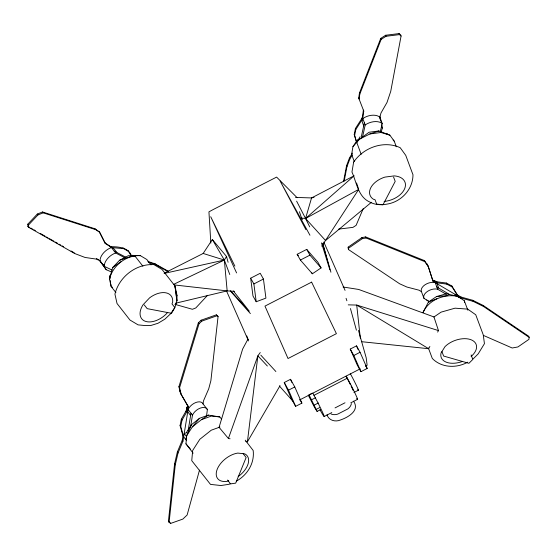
<?xml version="1.0" encoding="UTF-8"?>
<svg xmlns="http://www.w3.org/2000/svg" width="557" height="557" viewBox="0 0 557 557"><rect width="100%" height="100%" fill="white"/><g stroke="black" fill="none" stroke-linecap="round" stroke-linejoin="round"><path stroke-width="0.84" d="M193.14 453.161L185.947 443.825L186.692 435.72L191.469 424.685L199.483 418.321L208.353 415.104L219.785 416.942L221.428 418.892M199.497 470.129L187.131 514.988L182.856 519.082L170.665 523.413L168.402 521.415L174.578 463.932L177.342 452.061L182.25 440.274L182.961 435.894L180.064 425.569L181.345 419.177L187.424 408.615L187.841 406.074L180.412 393.096L178.915 386.711L198.334 322.858L201.098 320.212L216.339 314.851L218.079 316.487L210.866 380.765L208.715 388.842L203.472 400.922L203.04 403.929L207.392 409.576L206.508 416.002M169.098 522.313L175.274 464.837L178.038 452.966L182.947 441.179L188.538 406.979L180.412 393.096M483.587 335.488L512.189 348L517.913 346.955L528.934 339.359L529.15 337.347L483.532 306.475L473.151 301.358L461.44 298.106L433.061 281.362L428.075 265.87L424.413 260.592L365.629 236.92L361.918 237.595L348.188 247.12L348.438 249.515L399.648 283.785L406.889 287.036L419.024 290.19L421.482 291.715L423.954 298.322L429.447 301.783M348.438 249.515L348.188 247.12M245.762 441.52L247.419 441.812L257.87 355.839L260.258 352.546M362.28 118.864L363.373 110.077L363.756 111.101L362.141 121.663L363.714 125.882M401.075 36.024L399.453 34.611L386.008 36.282L381.134 39.401L359.822 94.084L359.098 99.062L358.715 98.039L359.446 93.061L380.751 38.377L385.632 35.258L399.07 33.587L400.692 35L401.075 36.024L390.736 91.362L387.004 102.474L380.953 113.05L379.902 117.214L380.856 121.363M186.052 411.874L186.727 407.71A8.808 5.166 -37.6 0 1 187.772 405.886M188.162 430.554L190.995 413.245M190.522 427.101L192.471 415.167A9.1 5.34 -37.6 0 1 200.242 408.121A9.1 5.34 -37.6 0 1 207.392 409.576M361.159 154.261L356.731 142.376L357.483 139.682L352.943 146.63L351.627 154.463L354.287 161.593M343.481 181.714L346.579 165.624L349.413 158.125L352.414 153.091M344.191 181.046L346.955 166.647L349.789 159.149L352.365 154.832M356.104 140.754L354.238 134.474L355.422 128.507L362.447 117.527L365.211 124.942L362.663 136.493M356.25 140.991L354.621 135.497L355.798 129.53L362.83 118.55A12.477 7.889 -20.4 0 1 379.902 117.214M183.657 436.799L180.76 426.474L182.042 420.082L188.12 409.52A9.1 5.34 -37.6 0 1 195.89 402.481A9.1 5.34 -37.6 0 1 203.04 403.929M361.284 136.883L364.403 122.77M185.815 439.654L186.692 435.72L192.353 426.885L199.483 418.321M380.166 131.967L382.283 123.598L379.519 116.19L380.285 119.511M115.898 292.564L111.156 286.507L109.492 279.043L112.632 267.583L119.553 260.279L128.395 255.656L135.01 256.123L142.905 266.218M309.734 226.908L305.556 218.49L311.544 197.937L354.168 175.754L305.556 218.49L301.532 218.072L299.422 211.709M381.253 131.779L382.374 128.013L381.615 124.684M181.109 394.001L179.612 387.616L199.03 323.763L201.794 321.117L217.035 315.756L218.079 316.487M230.069 438.777L228.419 438.491L257.87 355.839L267.367 366.019M109.492 279.043C112.813 265.383 126.251 254.904 140.392 255.663L146.832 259.513L151.051 264.895M363.206 208.666L356.104 225.355L352.95 227.374L338.677 229.108M460.778 298.399L457.986 296.352L446.282 293.783L436.493 296.561L428.43 302.04L422.993 312.547C428.779 299.562 444.549 293.664 457.986 296.352L464.336 300.815L467.838 310.179M247.949 339.178L242.629 349.065L219.075 427.316L228.419 438.491M361.556 341.692L428.646 348.71L429.872 346.44M437.656 332.09L438.47 330.58L433.945 316.933L358.666 289.452L343.091 287.001M247.419 441.812L280.039 385.667M356.731 142.376L360.038 136.813M173.54 284.39L224.339 260.056L226.504 256.464L212.335 239.517L203.159 253.456L164.183 273.209M186.47 432.497L191.469 424.685M321.772 246.201L358.694 189.401L305.556 218.49L296.616 201.147M352.943 146.63L359.62 139.125L369.096 132.246L378.878 130.965L389.872 135.163L394.265 141.22L396.333 146.77M207.566 295.307L195.799 307.944L192.409 309.288L174.856 304.324M112.048 270.048L104.229 266.288L99.981 260.857L96.34 259.102L85.019 257.452L74.729 253.546L28.553 227.242L27.878 226.372L27.85 224.137L37.298 214.048L42.541 211.973L94.962 228.774L99.675 232.178L105.482 243.618L114.074 248.944L116.879 252.53M28.553 227.242L28.532 225L37.98 214.918L43.216 212.844L95.644 229.637L99.675 232.178M473.151 358.91L478.205 353.862L484.437 343.662L483.26 334.875L475.741 314.761L467.734 309.135L455.048 308.174L441.074 312.136L433.882 317.03M371.415 202.295L325.553 240.513L305.556 218.49M192.353 426.885L201.418 419.679L208.353 415.104M236.252 481.199C247.301 475.135 254.737 463.299 253.177 450.481L245.233 440.176M112.632 267.583L120.89 261.706M348.585 248.171L362.315 238.654L366.019 237.971L424.81 261.651L428.465 266.921M471.083 356.202L472.364 355.331A18.653 11.14 -20.5 0 0 470.24 339.464A18.653 11.14 -20.5 0 0 445.008 346.621L441.067 352.964A18.653 11.14 -20.5 0 0 462.547 361.423M312.373 273.779L321.083 267.91L317.866 262.159L306.712 249.39L297.166 254.298L300.383 260.049L312.373 273.779L311.565 272.338M467.706 362.175C456.573 368.414 441.562 367.989 432.302 358.464L428.389 348M250.664 278.187L260.216 273.278L263.44 279.029L265.919 298.127L256.199 301.734L252.975 295.983L250.664 278.187L253.888 283.938L256.199 301.734M253.888 283.938L263.44 279.029M300.383 260.049L309.936 255.141L321.083 267.91M284.251 382.52L290.51 379.303L294.771 386.955L301.887 403.136L295.628 406.352L291.374 398.701L284.251 382.52L288.512 390.172L295.628 406.352M350.249 349.072L356.501 345.862L360.073 352.282L367.188 368.462L360.936 371.672L357.364 365.253L350.249 349.072L353.82 355.491L360.936 371.672M353.82 355.491L360.073 352.282M288.512 390.172L294.771 386.955M312.352 393.096L309.003 394.816L317.121 411.407L320.47 409.687M299.673 399.933L360.233 368.825M365.601 366.067L367.133 365.281L366.193 357.782L358.478 330.398M313.967 395.331L347.338 378.189M311.642 399.745L315.666 397.677M314.322 405.05L318.346 402.989M316.327 409.318L319.683 407.599M353.932 392.497L358.402 390.199M335.042 407.912L345.02 402.788M324.223 416.476L331.812 412.577M350.771 402.843L357.594 399.334M359.62 139.125L369.869 133.952L378.878 130.965M230.73 483.58L229.15 484.256L221.004 485.53L210.504 484.395L191.747 460.66L192.68 450.439L199.824 439.285L211.256 430.199L219.959 427.045M428.43 302.04L436.848 298.733M201.418 419.679L211.458 416.037L219.785 416.942M228.704 480.754L227.089 481.339A18.653 10.938 -37.6 0 1 217.119 469.495A18.653 10.938 -37.6 0 1 237.762 453.085L244.704 453.837A18.653 10.938 -37.6 0 1 238.152 476.583M119.553 260.279L130.895 256.471M187.103 432.601L184.193 433.513L186.108 435.999M314.051 197.317L311.544 197.937L295.516 197.408M175.351 303.28L227.165 290.893L234.511 291.339M164.259 273.403L224.339 260.056L229.783 274.538M369.869 133.952L380.939 132.503L389.872 135.163M436.493 296.561L447.925 295.586M348.236 304.86L356.717 305.062L438.47 330.58M140.392 255.663L132.03 255.35L135.01 256.123M98.993 231.308L104.8 242.755L110.732 246.681C118.606 246.751 128.751 247.329 131.598 256.248M128.646 251.43L123.626 248.645L111.414 247.552A12.477 7.756 -38 0 0 99.981 260.857L106.234 269.713L110.892 271.698M174.48 284.961L227.165 290.893L224.339 260.056L212.335 239.517M458.355 297.417L457.415 294.904L451.811 285.964L446.352 283.033L434.773 281.543L432.664 280.303L428.075 265.87M457.812 295.962L452.207 287.022L446.749 284.091L435.17 282.601A9.1 5.438 -20.5 0 0 425.054 284.752A9.1 5.438 -20.5 0 0 421.482 291.715M456.19 294.18L461.05 297.048L472.754 300.3L483.135 305.417L528.753 336.289L529.15 337.347M203.159 253.456L224.339 260.056M168.597 271.433L155.083 263.837L147.946 261.463L148.628 262.333L155.765 264.707L167.775 271.461M96.389 258.587L98.568 259.639M102.78 264.443L104.145 265.097M114.213 251.137L125.938 257.271M110.732 246.681L115.661 252.982L124.712 257.717M27.878 226.372L29.368 227.221M30.858 228.071L32.341 228.92M33.831 229.763L35.321 230.612M40.536 233.585L45.006 236.133M46.496 236.983L47.986 237.825M49.469 238.675L53.938 241.223M55.428 242.072L57.663 243.346M59.153 244.196L60.643 245.045M62.133 245.888L63.623 246.737M71.066 250.984L73.301 252.258M432.74 280.241A8.808 5.257 -20.5 0 1 434.383 280.484L437.336 282.232M436.799 286.966L449.506 294.458M434.383 280.484L437.642 289.215L446.408 294.381M112.591 287.356L111.156 286.507L110.773 283.986M428.646 348.71L356.717 305.062L360.323 338.203M426.683 299.958L429.524 301.838M168.402 521.415L170.665 523.413M297.146 197.714L276.606 177.091L213.449 209.411L208.938 211.855L210.831 243.11M317.121 411.407L314.594 407.529L308.265 395.164M386.767 133.311L387.923 134.529M393.117 140.009L394.265 141.22M230.821 291.123L249.32 311.238L233.348 290.97M260.808 355.143L275.882 371.533M279.349 385.973L293.156 401.409M230.222 290.796L250.392 313.591M297.166 254.298L298.308 255.607M185.947 443.825L190.327 449.026M155.083 263.837L155.765 264.707M122.944 247.774L123.626 248.645M94.962 228.774L95.644 229.637M104.8 242.755L105.482 243.618M144.291 304.958L147.18 308.648L171.542 313.292L174.87 307.596L171.981 303.899L172.635 302.228A18.653 11.593 -38 0 0 149.617 297.835L143.086 304.728A18.653 11.593 -38 0 0 145.669 321.41A18.653 11.593 -38 0 0 167.65 312.463M106.234 269.713L99.78 260.669M42.541 211.973L43.216 212.844M74.046 252.683L74.729 253.546M37.298 214.048L37.98 214.918M27.85 224.137L28.532 225M216.339 314.851L217.035 315.756M201.098 320.212L201.794 321.117M198.334 322.858L199.03 323.763M243.172 453.67L246.131 457.513L235.702 483.128L230.528 483.901L227.569 480.057M178.915 386.711L179.612 387.616M179.605 390.903L180.301 391.808M187.841 406.074L188.538 406.979M186.727 407.71L192.471 415.167M187.751 411.79L190.619 415.515M181.345 419.177L182.042 420.082M180.064 425.569L180.76 426.474M182.961 435.894L186.532 440.524M182.25 440.274L182.947 441.179M177.342 452.061L178.038 452.966M174.578 463.932L175.274 464.837M301.532 218.072L302.451 219.549M127.964 250.559L131.341 256.067M306.712 249.39L309.936 255.141M365.601 365.608L367.188 368.462M299.951 399.661L301.887 403.136M309.957 235.242L280.136 181.06L305.904 229.658M346.273 376.205L349.956 383.077A16.188 0.724 62.8 0 1 356.71 398.422M312.909 393.353L316.585 400.218A16.188 0.724 62.8 0 1 323.916 415.473A16.188 0.724 62.8 0 1 320.7 411.073L319.99 409.75M234.873 266.149L210.72 216.722L236.586 272.93M353.514 401.158C360.261 410.606 347.819 417.485 340.404 419.999C335.453 422.234 328.581 420.431 327.022 414.763M323.812 242.051L345.068 290.371M356.501 345.862L358.193 349.712M290.51 379.303L291.861 382.387M226.56 291.039L248.513 340.947M358.715 98.039L363.756 111.101M483.135 305.417L483.532 306.475M472.754 300.3L473.151 301.358M461.05 297.048L461.44 298.106M455.083 294.354L455.626 295.809M451.811 285.964L452.207 287.022M446.352 283.033L446.749 284.091M471.131 354.934L472.809 359.432L468.91 363.317L443.623 356.055L441.938 351.558M437.057 283.715L438.686 288.08M427.003 263.809L427.4 264.867M432.664 280.303L433.061 281.362M424.413 260.592L424.81 261.651M365.629 236.92L366.019 237.971M361.918 237.595L362.315 238.654M399.07 33.587L399.453 34.611M385.632 35.258L386.008 36.282M380.751 38.377L381.134 39.401M381.998 126.989L382.374 128.013M393.569 177.049L395.192 181.394L382.972 204.837L376.671 204.085L375.049 199.74L373.406 199.246A18.653 11.788 -20.4 0 1 384.943 177.098L394.175 175.894A18.653 11.788 -20.4 0 1 404.744 188.482A18.653 11.788 -20.4 0 1 384.1 201.425M359.446 93.061L359.822 94.084M355.422 128.507L355.798 129.53M354.238 134.474L354.621 135.497M349.413 158.125L349.789 159.149M346.579 165.624L346.955 166.647M246.779 335.941L248.13 339.603M356.564 182.981L358.429 188.6M346.071 298.322L346.879 300.773M321.459 242.859L329.89 269.846L322.823 244.147M322.691 243.291L330.921 272.22M226.504 256.464L228.112 262.291M350.457 308.55L356.403 330.169M109.485 275.604L110.001 278.96M110.258 280.637L110.516 282.315M464.336 300.815L464.545 302.36M350.283 373.608A11.613 0.522 62.8 0 1 356.731 386.189A11.613 0.522 62.8 0 1 357.768 389.545M346.148 376.518A11.613 0.522 62.8 0 1 350.416 384.692M351.133 386.14A11.613 0.522 62.8 0 1 353.138 390.408M351.404 403.574A8.877 6.976 -23.9 0 1 347.763 408.97L337.786 414.095A8.877 6.976 -23.9 0 1 331.088 414.011M423.954 298.322A9.1 5.438 -20.5 0 1 427.518 291.367A9.1 5.438 -20.5 0 1 437.642 289.215M361.82 118.509A8.968 5.667 -20.4 0 1 362.816 116.74M365.211 124.942A12.477 7.889 -20.4 0 1 382.283 123.598M110.105 246.591A8.968 5.577 -38 0 1 111.651 246.869M104.229 266.288A12.477 7.756 -38 0 1 115.661 252.982M177.049 295.384L176.882 300.912L174.968 307.241L170.804 313.577L164.9 319.147L157.972 323.283L150.85 325.49L144.395 325.497L138.08 324.87L129.955 320.024L117.026 303.495L114.93 294.089C119.121 276.857 136.068 263.642 153.899 264.603L162.031 269.449L174.954 285.971L177.049 295.384M353.625 162.157L351.961 172.036C356.612 182.383 358.067 196.858 369.716 202.01C376.184 205.617 383.822 205.143 390.749 203.284C403.296 199.622 412.946 188.057 412.988 174.78L405.74 155.34L400.198 147.696C383.815 140.099 363.449 147.542 353.625 162.157M311.621 282.134L264.965 306.106L288.025 358.52L336.407 333.664L311.621 282.134M176.332 295.349L174.954 285.971L176.882 300.912L176.332 295.349"/></g></svg>
